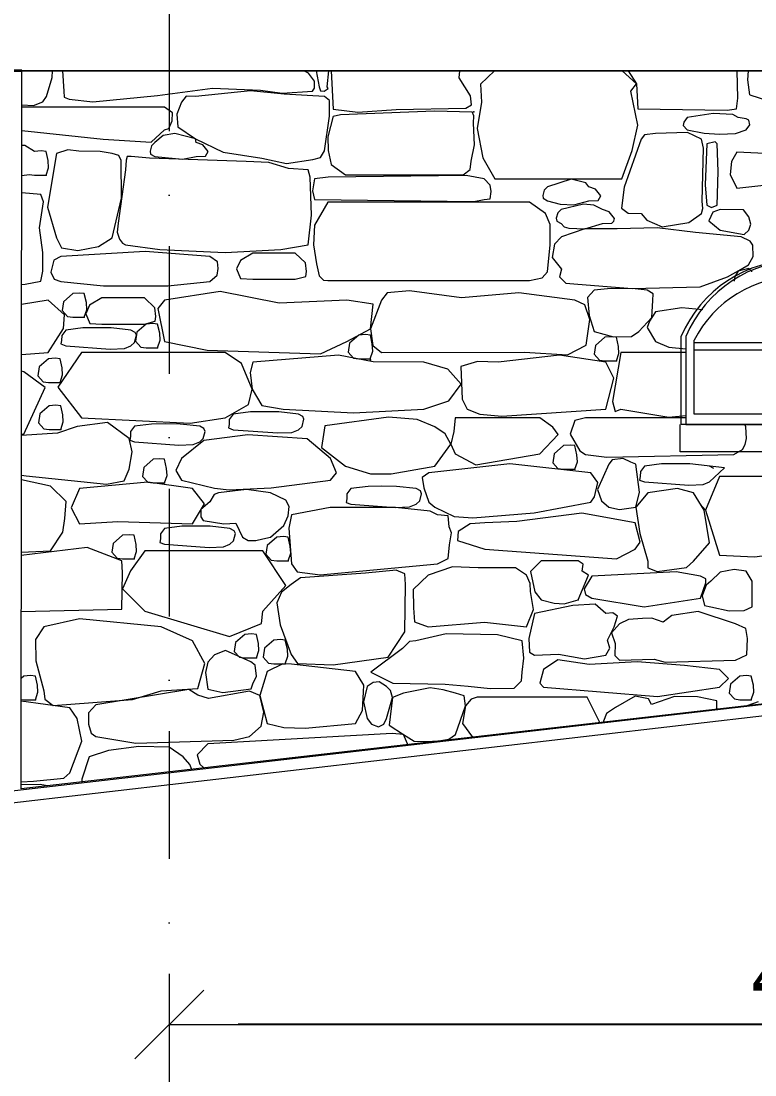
# Model space of a CAD drawing. Header units: millimetres. Extents: x 2399 to 111977, y 1313 to 59551.
# Drawn here: x 89030 to 91059, y 28373 to 31285 of the extents above; entities that cross this region are included whole.
import ezdxf

# ---------------------------------------------------------------- set-up
doc = ezdxf.new("R2010")
doc.units = ezdxf.units.MM
doc.linetypes.add('Штрихпунктирная', pattern=[670.277762, 352.777767, -176.388884, 0, -141.111112])
for name, color, linetype, lineweight in [('base', 255, 'Continuous', 0), ('detail1', 7, 'Continuous', 35), ('main line', 7, 'Continuous', 13)]:
    doc.layers.add(name, color=color, linetype=linetype, lineweight=lineweight)
doc.layers.add('dim', color=7, linetype='Continuous')
doc.layers.add('hatch1', color=7, linetype='Continuous', lineweight=20, true_color=0x6a6a6a)
doc.styles.add('СГЕНЕРИР_СТИЛЬ_1', font='georgia.ttf')
doc.dimstyles.new('СГЕНЕРИР_СТИЛЬ__1', dxfattribs={"dimtxt": 200, "dimasz": 190, "dimexe": 0.18, "dimexo": 0.0625, "dimgap": 0.09, "dimtad": 1, "dimtih": 1, "dimtoh": 1, "dimdec": 3, "dimlfac": 0.001, "dimzin": 0, "dimdsep": 46, "dimtxsty": 'СГЕНЕРИР_СТИЛЬ_1', "dimblk": 'ARROWHEAD_6', "dimblk1": 'ARROWHEAD_6', "dimblk2": 'ARROWHEAD_6', "dimcen": 0.09, "dimse1": 1, "dimse2": 1, "dimclrd": 7, "dimclre": 7, "dimclrt": 7, "dimadec": 0, "dimazin": 0, "dimtfac": 1, "dimtdec": 4, "dimtmove": 0, "dimatfit": 3, "dimfxl": 1, "dimtolj": 1, "dimtzin": 0, "dimarcsym": 0})

# ---------------------------------------------------------------- blocks, each defined once
blk = doc.blocks.new('*X17')
at = {"layer": 'hatch1', "color": 251, "linetype": 'Continuous', "lineweight": 20, "true_color": 0x6a6a6a}
for p, q in [((89174, 7766.6), (89175.2, 7785.2)), ((89202.8, 7785.2), (89206, 7729.5)), ((89882.7, 7779.4), (89869.8, 7785.2)), ((89899.2, 7756.7), (89882.7, 7779.4)), ((89903.6, 7785.2), (89911.5, 7741.1)), ((89933.9, 7741.1), (89939, 7785.2)), ((89944.6, 7785.2), (89950.8, 7679.6)), ((90298.5, 7766.2), (90300.7, 7785.2)), ((90396.3, 7785.2), (90357.8, 7748.6)), ((90789, 7749.2), (90749.7, 7785.2)), ((90766.3, 7785.2), (90789, 7749.2)), ((91068.8, 7709.7), (91066.9, 7785.2)), ((91096.8, 7760.3), (91098.5, 7785.2)), ((89158.4, 7714.3), (89174, 7766.6)), ((89898.9, 7737.3), (89899.2, 7756.7)), ((90329.8, 7716.2), (90298.5, 7766.2)), ((90357.8, 7748.6), (90361, 7698.4)), ((90773.1, 7729.6), (90789, 7749.2)), ((90789, 7749.2), (90792.8, 7680)), ((91101.9, 7718.7), (91096.8, 7760.3)), ((89206, 7729.5), (89207.4, 7713.1)), ((89464.7, 7717.1), (89617.1, 7737.6)), ((89722, 7730), (89570.3, 7714.9)), ((89617.1, 7737.6), (89750, 7732.3)), ((89814.8, 7721), (89722, 7730)), ((89750, 7732.3), (89810, 7723.8)), ((89810, 7723.8), (89893.8, 7729.5)), ((89926.8, 7714.9), (89814.8, 7721)), ((89893.8, 7729.5), (89898.9, 7737.3)), ((89911.5, 7741.1), (89916, 7730.2)), ((89916, 7730.2), (89925.3, 7728.9)), ((89925.3, 7728.9), (89936.5, 7736.4)), ((89936.5, 7736.4), (89933.9, 7741.1)), ((90792.6, 7635.2), (90773.1, 7729.6)), ((89089.9, 7691.1), (89122.7, 7690.1)), ((89122.7, 7690.1), (89148.1, 7699.7)), ((89148.1, 7699.7), (89158.4, 7714.3)), ((89207.4, 7713.1), (89220.8, 7706.7)), ((89220.8, 7706.7), (89285.9, 7700.2)), ((89285.9, 7700.2), (89464.7, 7717.1)), ((89531.2, 7699), (89518.9, 7665.3)), ((89544.7, 7715.9), (89531.2, 7699)), ((89570.3, 7714.9), (89544.7, 7715.9)), ((89940.4, 7703.7), (89926.8, 7714.9)), ((89940.4, 7690.2), (89940.4, 7703.7)), ((89940.6, 7660.2), (89940.4, 7690.2)), ((90317.5, 7682.4), (90332.6, 7691.8)), ((90332.6, 7691.8), (90329.8, 7716.2)), ((90361, 7698.4), (90348.8, 7626.1)), ((91065.6, 7680), (91068.8, 7709.7)), ((91101.9, 7718.7), (91154.1, 7702.1)), ((89483.9, 7685.2), (89089.9, 7685.2)), ((89506.1, 7669.3), (89483.9, 7685.2)), ((89505.4, 7646.9), (89506.1, 7669.3)), ((89518.9, 7665.3), (89520.8, 7630.6)), ((89950.8, 7679.6), (90018.6, 7671.6)), ((89950.8, 7660.1), (89970.4, 7665.1)), ((89970.4, 7665.1), (90230.7, 7675.2)), ((90018.6, 7671.6), (90125.1, 7678.8)), ((90125.1, 7678.8), (90317.5, 7682.4)), ((90230.7, 7675.2), (90334.9, 7672.4)), ((90339.1, 7660.9), (90334.9, 7672.4)), ((90338.5, 7641), (90339.1, 7660.9)), ((90792.8, 7680), (91039.4, 7676.8)), ((91001.3, 7667.4), (90928.8, 7656.2)), ((91054.8, 7664.4), (91001.3, 7667.4)), ((91039.4, 7676.8), (91065.6, 7680)), ((91069.9, 7656.2), (91054.8, 7664.4)), ((89496.2, 7626.3), (89505.4, 7646.9)), ((89926.8, 7564.4), (89940.6, 7660.2)), ((89950.8, 7660.1), (89936.2, 7602.8)), ((90340.9, 7581.3), (90338.5, 7641)), ((90777.1, 7565.5), (90792.6, 7635.2)), ((90919.4, 7644), (90918.2, 7634.3)), ((90918.2, 7634.3), (90928.8, 7622.5)), ((90928.8, 7656.2), (90919.4, 7644)), ((91092.2, 7652.6), (91069.9, 7656.2)), ((91099.9, 7649.3), (91092.2, 7652.6)), ((91092.5, 7622.5), (91102.5, 7636.6)), ((91102.5, 7636.6), (91099.9, 7649.3)), ((89089.9, 7620.2), (89314.4, 7596.6)), ((89447.5, 7588.6), (89483.9, 7622.5)), ((89480.8, 7606.6), (89457.9, 7587.5)), ((89512.8, 7612), (89480.8, 7606.6)), ((89483.9, 7622.5), (89496.2, 7626.3)), ((89570.3, 7597.2), (89512.8, 7612)), ((89520.8, 7630.6), (89570.3, 7597.2)), ((89936.2, 7602.8), (89936.5, 7565.3)), ((90348.8, 7626.1), (90364.5, 7544.8)), ((90810.9, 7608.6), (90802, 7596.8)), ((90841.5, 7612.2), (90810.9, 7608.6)), ((90930.1, 7614.8), (90841.5, 7612.2)), ((90928.8, 7622.5), (90975.8, 7613.2)), ((90968.4, 7596.8), (90930.1, 7614.8)), ((90975.8, 7613.2), (91018.8, 7610.1)), ((91018.8, 7610.1), (91062.2, 7611.9)), ((91062.2, 7611.9), (91092.5, 7622.5)), ((89098, 7579.3), (89089.8, 7579.2)), ((89125.4, 7562.5), (89098, 7579.3)), ((89314.4, 7596.6), (89447.5, 7588.6)), ((89448.4, 7578.3), (89444.3, 7563)), ((89457.9, 7587.5), (89448.4, 7578.3)), ((89570.3, 7597.2), (89646.2, 7560.7)), ((89572.1, 7587.5), (89570.3, 7597.2)), ((89590.5, 7580.5), (89572.1, 7587.5)), ((89605.2, 7562.4), (89590.5, 7580.5)), ((90332.2, 7535.7), (90340.9, 7581.3)), ((90802, 7596.8), (90754.5, 7464)), ((90974.4, 7572), (90968.4, 7596.8)), ((90983.1, 7583.9), (90978.4, 7470.8)), ((91006.7, 7589.2), (90983.1, 7583.9)), ((91012.3, 7583.9), (91006.7, 7589.2)), ((91015.1, 7507.5), (91012.3, 7583.9)), ((89143.9, 7564.1), (89125.4, 7562.5)), ((89157.1, 7562.5), (89143.9, 7564.1)), ((89162.9, 7537.4), (89157.1, 7562.5)), ((89186.2, 7557.2), (89160.5, 7408.3)), ((89217.4, 7567.2), (89186.2, 7557.2)), ((89247.8, 7563.5), (89217.4, 7567.2)), ((89306.4, 7562.7), (89247.8, 7563.5)), ((89340, 7557.2), (89306.4, 7562.7)), ((89357.9, 7551.8), (89340, 7557.2)), ((89364.7, 7538), (89357.9, 7551.8)), ((89381.5, 7548.4), (89378.4, 7538.7)), ((89392.2, 7548.7), (89381.5, 7548.4)), ((89442.6, 7544.2), (89392.2, 7548.7)), ((89710.2, 7534.5), (89442.6, 7544.2)), ((89444.3, 7563), (89445.3, 7555.5)), ((89445.3, 7555.5), (89457.9, 7548.6)), ((89457.9, 7548.6), (89533.9, 7541)), ((89533.9, 7541), (89572.1, 7548.6)), ((89572.1, 7548.6), (89597.8, 7549.5)), ((89597.8, 7549.5), (89605.2, 7562.4)), ((89646.2, 7560.7), (89753.2, 7544.4)), ((89753.2, 7544.4), (89821.9, 7529.4)), ((89894.3, 7540.1), (89915.2, 7546)), ((89915.2, 7546), (89926.8, 7564.4)), ((89936.5, 7565.3), (89944.6, 7527)), ((90364.5, 7544.8), (90397.4, 7486.5)), ((90748.6, 7486.5), (90777.1, 7565.5)), ((90970.6, 7424.9), (90974.4, 7572)), ((91066, 7560.8), (91051.3, 7535.2)), ((91242.5, 7552.1), (91066, 7560.8)), ((89157.1, 7497.1), (89164.1, 7517.8)), ((89164.1, 7517.8), (89162.9, 7537.4)), ((89365.5, 7433.5), (89364.7, 7538)), ((89378.4, 7538.7), (89376.9, 7511.6)), ((89772.5, 7532.1), (89710.2, 7534.5)), ((89827, 7515.8), (89772.5, 7532.1)), ((89821.9, 7529.4), (89894.3, 7540.1)), ((89881.2, 7511.6), (89827, 7515.8)), ((89944.6, 7527), (89984.2, 7497.8)), ((90328.8, 7512.5), (90332.2, 7535.7)), ((91051.3, 7535.2), (91048, 7499.2)), ((89089.7, 7496.3), (89110.4, 7499.1)), ((89110.4, 7499.1), (89125.4, 7497.1)), ((89125.4, 7497.1), (89157.1, 7497.1)), ((89376.9, 7511.6), (89356.6, 7364.4)), ((89887.4, 7491.6), (89881.2, 7511.6)), ((89890.6, 7386.5), (89887.4, 7491.6)), ((89899.1, 7486.5), (89893.4, 7453.5)), ((89936.7, 7491.6), (89899.1, 7486.5)), ((90318.6, 7496), (89936.7, 7491.6)), ((89984.2, 7497.8), (90309.6, 7497.8)), ((90309.6, 7497.8), (90328.8, 7512.5)), ((90367.7, 7486.5), (90318.6, 7496)), ((90384.2, 7469.5), (90367.7, 7486.5)), ((90397.4, 7486.5), (90748.6, 7486.5)), ((90608.8, 7486.4), (90543.3, 7465.1)), ((90648.5, 7476), (90608.8, 7486.4)), ((91012.3, 7414.1), (91015.1, 7507.5)), ((91048, 7499.2), (91066, 7461.4)), ((90387.4, 7452.1), (90384.2, 7469.5)), ((90543.3, 7465.1), (90533.8, 7455.8)), ((90657.5, 7465.1), (90648.5, 7476)), ((90675.9, 7458.1), (90657.5, 7465.1)), ((90690.6, 7439.9), (90675.9, 7458.1)), ((90754.5, 7464), (90747.9, 7405.6)), ((90978.4, 7470.8), (90983.1, 7414.1)), ((91066, 7461.4), (91149.1, 7470.7)), ((89142.2, 7443.7), (89089.7, 7448.7)), ((89149.8, 7423.1), (89142.2, 7443.7)), ((89340, 7323.5), (89365.5, 7433.5)), ((89893.4, 7453.5), (89899.1, 7429.6)), ((89899.1, 7429.6), (90339, 7424.3)), ((90339, 7424.3), (90367.7, 7429.6)), ((90367.7, 7429.6), (90384.2, 7431.8)), ((90384.2, 7431.8), (90387.4, 7452.1)), ((90533.8, 7455.8), (90529.7, 7440.5)), ((90529.7, 7440.5), (90530.7, 7433.1)), ((90530.7, 7433.1), (90543.3, 7426.1)), ((90683.2, 7427), (90690.6, 7439.9)), ((89139.2, 7351.6), (89149.8, 7423.1)), ((89160.5, 7408.3), (89186.2, 7323.5)), ((89936, 7422.5), (89898.9, 7358.9)), ((90493.1, 7422.5), (89936, 7422.5)), ((90537.2, 7391.1), (90493.1, 7422.5)), ((90543.3, 7426.1), (90578.1, 7416.7)), ((90580.9, 7402.3), (90571.4, 7393.1)), ((90578.1, 7416.7), (90616.1, 7415.2)), ((90642.2, 7417.2), (90580.9, 7402.3)), ((90616.1, 7415.2), (90657.5, 7426.1)), ((90671.4, 7414), (90642.2, 7417.2)), ((90657.5, 7426.1), (90683.2, 7427)), ((90695.1, 7402.3), (90671.4, 7414)), ((90713.6, 7395.3), (90695.1, 7402.3)), ((90747.9, 7405.6), (90766.4, 7392.1)), ((90968.4, 7390.8), (90972.6, 7405.2)), ((90972.6, 7405.2), (90970.6, 7424.9)), ((90983.1, 7414.1), (90996.4, 7408)), ((90996.4, 7408), (91012.3, 7414.1)), ((91020.5, 7402.3), (91000, 7395.2)), ((91084.4, 7401.3), (91020.5, 7402.3)), ((91099.7, 7382.3), (91084.4, 7401.3)), ((89881.2, 7305), (89890.6, 7386.5)), ((90550.3, 7360.7), (90537.2, 7391.1)), ((90571.4, 7393.1), (90567.4, 7377.8)), ((90567.4, 7377.8), (90568.4, 7370.4)), ((90568.4, 7370.4), (90580.9, 7363.4)), ((90728.3, 7377.2), (90713.6, 7395.3)), ((90720.8, 7364.3), (90726, 7369.5)), ((90726, 7369.5), (90728.3, 7377.2)), ((90766.4, 7392.1), (90802, 7390.8)), ((90802, 7390.8), (90817.3, 7373.1)), ((90817.3, 7373.1), (90860.3, 7354.4)), ((90933.6, 7366.6), (90968.4, 7390.8)), ((91000, 7395.2), (90989.1, 7370.7)), ((90989.1, 7370.7), (91020.5, 7345.3)), ((91105.2, 7362.1), (91099.7, 7382.3)), ((89147.9, 7283.5), (89139.2, 7351.6)), ((89356.6, 7364.4), (89353.1, 7339.2)), ((89898.9, 7358.9), (89895.9, 7304.1)), ((90550.5, 7304.9), (90550.3, 7360.7)), ((90580.9, 7363.4), (90589.1, 7354.6)), ((90646.2, 7348.4), (90581.6, 7326.8)), ((90589.1, 7354.6), (90602.2, 7350.6)), ((90602.2, 7350.6), (90646.2, 7348.4)), ((90646.2, 7348.4), (90695.1, 7363.4)), ((90736, 7348.6), (90646.2, 7348.4)), ((90695.1, 7363.4), (90720.8, 7364.3)), ((90845.8, 7351.8), (90736, 7348.6)), ((90952.5, 7338.7), (90845.8, 7351.8)), ((90860.3, 7354.4), (90933.6, 7366.6)), ((91020.5, 7345.3), (91086.7, 7332.8)), ((91086.7, 7332.8), (91099.7, 7345.3)), ((91099.7, 7345.3), (91105.2, 7362.1)), ((89186.2, 7323.5), (89200, 7296)), ((89301.7, 7299.9), (89340, 7323.5)), ((89353.1, 7339.2), (89359.6, 7320.2)), ((89359.6, 7320.2), (89368.6, 7309.2)), ((90581.6, 7326.8), (90562, 7306.5)), ((91078.6, 7326.8), (90952.5, 7338.7)), ((91103.1, 7314.8), (91078.6, 7326.8)), ((91110.2, 7303.5), (91103.1, 7314.8)), ((89148.4, 7231.8), (89147.9, 7283.5)), ((89431.2, 7285.7), (89198, 7272)), ((89200, 7296), (89245.1, 7288.6)), ((89245.1, 7288.6), (89301.7, 7299.9)), ((89368.6, 7309.2), (89376.9, 7305)), ((89376.9, 7305), (89471.7, 7291.8)), ((89609.9, 7272), (89431.2, 7285.7)), ((89471.7, 7291.8), (89651.6, 7283.2)), ((89651.6, 7283.2), (89806.3, 7292)), ((89728.1, 7281.9), (89694, 7261.6)), ((89845.6, 7281.9), (89728.1, 7281.9)), ((89806.3, 7292), (89881.2, 7305)), ((89874.3, 7254.8), (89845.6, 7281.9)), ((89895.9, 7304.1), (89904.3, 7252.2)), ((90543.1, 7229.6), (90550.5, 7304.9)), ((90562, 7306.5), (90555.8, 7269.7)), ((91111.6, 7272.7), (91110.2, 7303.5)), ((89178.9, 7261.9), (89170.3, 7229.3)), ((89198, 7272), (89178.9, 7261.9)), ((89631.3, 7257.7), (89609.9, 7272)), ((89632.3, 7238.8), (89631.3, 7257.7)), ((89694, 7261.6), (89683.5, 7238.3)), ((89877.1, 7230.8), (89874.3, 7254.8)), ((90555.8, 7269.7), (90581.6, 7237.7)), ((91098.9, 7249.5), (91111.6, 7272.7)), ((89142.2, 7203.7), (89148.4, 7231.8)), ((89170.3, 7229.3), (89179.1, 7209.2)), ((89630.3, 7220.9), (89632.3, 7238.8)), ((89683.5, 7238.3), (89694.5, 7211.6)), ((89874.9, 7217.3), (89877.1, 7230.8)), ((89904.3, 7252.2), (89912, 7219.2)), ((90528.6, 7213.7), (90543.1, 7229.6)), ((90581.6, 7237.7), (90576.5, 7216.5)), ((91040.5, 7216.5), (91078.6, 7237.7)), ((91070.3, 7231.8), (91060.7, 7216.9)), ((91099.2, 7239.1), (91070.3, 7231.8)), ((91078.6, 7237.7), (91098.9, 7249.5)), ((91107.4, 7231.8), (91099.2, 7239.1)), ((91108, 7230.2), (91107.4, 7231.8)), ((89089.4, 7195.2), (89099.1, 7195.6)), ((89099.1, 7195.6), (89142.2, 7203.7)), ((89179.1, 7209.2), (89198, 7203.4)), ((89198, 7203.4), (89316, 7191)), ((89493.5, 7191.3), (89609.9, 7203.4)), ((89609.9, 7203.4), (89630.3, 7220.9)), ((89694.5, 7211.6), (89728.1, 7209.3)), ((89728.1, 7209.3), (89845.6, 7209.3)), ((89845.6, 7209.3), (89874.9, 7217.3)), ((89912, 7219.2), (89923.8, 7206.5)), ((89923.8, 7206.5), (89936, 7206)), ((89936, 7206), (90493.1, 7206)), ((90493.1, 7206), (90528.6, 7213.7)), ((90576.5, 7216.5), (90594, 7198.8)), ((90594, 7198.8), (90626.9, 7196)), ((90626.9, 7196), (90776.7, 7184.3)), ((90965.4, 7188.9), (91040.5, 7216.5)), ((91060.7, 7216.9), (91058.7, 7204.5)), ((89230.9, 7169.7), (89204.9, 7147.1)), ((89249.3, 7171.4), (89230.9, 7169.7)), ((89262.6, 7169.7), (89249.3, 7171.4)), ((89268.3, 7144.7), (89262.6, 7169.7)), ((89316, 7191), (89493.5, 7191.3)), ((89638.6, 7175.2), (89483.9, 7151.4)), ((89801.7, 7143.5), (89638.6, 7175.2)), ((90099.9, 7171.5), (90084.5, 7151.4)), ((90161.1, 7177.3), (90099.9, 7171.5)), ((90305.5, 7157.8), (90161.1, 7177.3)), ((90464.1, 7171.9), (90305.5, 7157.8)), ((90618.7, 7151.4), (90464.1, 7171.9)), ((90672.1, 7178.8), (90653.2, 7159.4)), ((90718.2, 7183.7), (90672.1, 7178.8)), ((90785.2, 7182.6), (90718.2, 7183.7)), ((90776.7, 7184.3), (90965.4, 7188.9)), ((90818.8, 7178.8), (90785.2, 7182.6)), ((90835.1, 7169), (90818.8, 7178.8)), ((90834, 7150.5), (90835.1, 7169)), ((89162.9, 7151.4), (89089.3, 7139.7)), ((89208.4, 7111.2), (89162.9, 7151.4)), ((89204.9, 7147.1), (89201.2, 7122.6)), ((89277.3, 7137.5), (89266.7, 7114.2)), ((89269.6, 7125), (89268.3, 7144.7)), ((89311.3, 7157.8), (89277.3, 7137.5)), ((89428.8, 7157.8), (89311.3, 7157.8)), ((89457.5, 7130.6), (89428.8, 7157.8)), ((89483.9, 7151.4), (89465.7, 7129)), ((89988.2, 7151.4), (89801.7, 7143.5)), ((90061.1, 7140.9), (89988.2, 7151.4)), ((90084.5, 7151.4), (90053.7, 7072.6)), ((90053.7, 7072.6), (90061.1, 7140.9)), ((90646.4, 7139.1), (90618.7, 7151.4)), ((90659.8, 7098.5), (90646.4, 7139.1)), ((90653.2, 7159.4), (90658.2, 7109.2)), ((90831.2, 7103.4), (90834, 7150.5)), ((89201.2, 7122.6), (89215.9, 7106.3)), ((89205.5, 7073.2), (89208.4, 7111.2)), ((89262.6, 7104.4), (89269.6, 7125)), ((89266.7, 7114.2), (89277.8, 7087.5)), ((89460.4, 7106.7), (89457.5, 7130.6)), ((89465.7, 7129), (89483.9, 7037.2)), ((90658.2, 7109.2), (90672.1, 7064.6)), ((90841.5, 7119.1), (90825.3, 7093.6)), ((90914, 7130.3), (90841.5, 7119.1)), ((90972.3, 7124.9), (90914, 7130.3)), ((89215.9, 7106.3), (89230.9, 7104.4)), ((89230.9, 7104.4), (89262.6, 7104.4)), ((89277.8, 7087.5), (89311.3, 7085.2)), ((89311.3, 7085.2), (89428.8, 7085.2)), ((89433.8, 7085.4), (89407.7, 7062.8)), ((89428.8, 7085.2), (89458.1, 7093.2)), ((89452.2, 7087), (89433.8, 7085.4)), ((89465.4, 7085.4), (89452.2, 7087)), ((89458.1, 7093.2), (89460.4, 7106.7)), ((89471.2, 7060.3), (89465.4, 7085.4)), ((90649.9, 7027.1), (90659.8, 7098.5)), ((90795.6, 7064.6), (90831.2, 7103.4)), ((90825.3, 7093.6), (90818.8, 7075.6)), ((89162.9, 7006.9), (89205.5, 7073.2)), ((89200.2, 7054.3), (89199.8, 7040.4)), ((89211.3, 7068.8), (89200.2, 7054.3)), ((89258.6, 7075), (89211.3, 7068.8)), ((89296.1, 7075.2), (89258.6, 7075)), ((89337, 7074.9), (89296.1, 7075.2)), ((89391.6, 7068.8), (89337, 7074.9)), ((89403.3, 7062.4), (89391.6, 7068.8)), ((89401.4, 7034.8), (89406.7, 7054.7)), ((89406.7, 7054.7), (89403.3, 7062.4)), ((89407.7, 7062.8), (89404, 7038.2)), ((89472.4, 7040.7), (89471.2, 7060.3)), ((89988.2, 7037.2), (90053.7, 7072.6)), ((90021.4, 7055), (89995.4, 7032.4)), ((90039.9, 7056.6), (90021.4, 7055)), ((90053.3, 7055), (90039.9, 7056.6)), ((90058.8, 7030.8), (90053.3, 7055)), ((90053.7, 7072.6), (90059.8, 7026.7)), ((90672.1, 7064.6), (90725.6, 7050.3)), ((90701.9, 7049.1), (90675.8, 7026.5)), ((90720.3, 7050.7), (90701.9, 7049.1)), ((90733.5, 7049.1), (90720.3, 7050.7)), ((90725.6, 7050.3), (90775.5, 7050.9)), ((90739.3, 7024), (90733.5, 7049.1)), ((90775.5, 7050.9), (90795.6, 7064.6)), ((90818.8, 7075.6), (90841.5, 7037.2)), ((89199.8, 7040.4), (89198, 7030.5)), ((89198, 7030.5), (89211.3, 7025.6)), ((89211.3, 7025.6), (89334.2, 7016.6)), ((89373.6, 7018.1), (89391.6, 7025.6)), ((89391.6, 7025.6), (89401.4, 7034.8)), ((89404, 7038.2), (89418.8, 7022)), ((89418.8, 7022), (89433.8, 7020.1)), ((89433.8, 7020.1), (89465.4, 7020.1)), ((89465.4, 7020.1), (89472.4, 7040.7)), ((89483.9, 7037.2), (89602.3, 7013.5)), ((89915.9, 7003.6), (89988.2, 7037.2)), ((89995.4, 7032.4), (89991.7, 7007.8)), ((90060.1, 7010.3), (90058.8, 7030.8)), ((90059.8, 7026.7), (90084.5, 7006.9)), ((90598.3, 7000.3), (90649.9, 7027.1)), ((90675.8, 7026.5), (90672.1, 7001.9)), ((90740.5, 7004.4), (90739.3, 7024)), ((90841.5, 7037.2), (90878.8, 7021.7)), ((90878.8, 7021.7), (90925.1, 7017)), ((89089.2, 7001.5), (89162.9, 7006.9)), ((89182.3, 6991.1), (89163.9, 6989.5)), ((89195.6, 6989.5), (89182.3, 6991.1)), ((89254.9, 7006.9), (89189.5, 6910.9)), ((89651.6, 7006.9), (89254.9, 7006.9)), ((89334.2, 7016.6), (89373.6, 7018.1)), ((89602.3, 7013.5), (89915.9, 7003.6)), ((89697.5, 6977), (89651.6, 7006.9)), ((89965.4, 6999.2), (89728.1, 6979.8)), ((90060.9, 6980.8), (89965.4, 6999.2)), ((89991.7, 7007.8), (90006.4, 6991.6)), ((90006.4, 6991.6), (90021.4, 6989.6)), ((90053.1, 6989.6), (90060.1, 7010.3)), ((90084.5, 7006.9), (90479.4, 7007.5)), ((90576.1, 6999.2), (90406.7, 6979.8)), ((90479.4, 7007.5), (90598.3, 7000.3)), ((90704.3, 6979.8), (90576.1, 6999.2)), ((90672.1, 7001.9), (90686.9, 6985.7)), ((90745.9, 7006.9), (90722.9, 6871.5)), ((90733.5, 6983.7), (90740.5, 7004.4)), ((90925.1, 7006.9), (90745.9, 7006.9)), ((89137.8, 6966.9), (89134.2, 6942.3)), ((89163.9, 6989.5), (89137.8, 6966.9)), ((89201.3, 6964.4), (89195.6, 6989.5)), ((89202.6, 6944.8), (89201.3, 6964.4)), ((89726.9, 6905.2), (89697.5, 6977)), ((89728.1, 6979.8), (89721.2, 6951.4)), ((90021.4, 6989.6), (90053.1, 6989.6)), ((90201.1, 6979.8), (90060.9, 6980.8)), ((90267.3, 6960.6), (90201.1, 6979.8)), ((90349.1, 6982.4), (90303.2, 6968.6)), ((90303.2, 6968.6), (90306.7, 6877.6)), ((90406.7, 6979.8), (90349.1, 6982.4)), ((90686.9, 6985.7), (90701.9, 6983.7)), ((90701.9, 6983.7), (90733.5, 6983.7)), ((90726.7, 6936.1), (90704.3, 6979.8)), ((89095.9, 6953.4), (89089.2, 6955.7)), ((89154.3, 6910.1), (89095.9, 6953.4)), ((89134.2, 6942.3), (89148.9, 6926.1)), ((89195.6, 6924.1), (89202.6, 6944.8)), ((89721.2, 6951.4), (89726.9, 6905.2)), ((90304.8, 6919.7), (90267.3, 6960.6)), ((90704.3, 6850.4), (90726.7, 6936.1)), ((89095.9, 6781.4), (89154.3, 6910.1)), ((89148.9, 6926.1), (89163.9, 6924.1)), ((89163.9, 6924.1), (89195.6, 6924.1)), ((89189.5, 6910.9), (89254.9, 6826)), ((89716.2, 6863.1), (89726.9, 6905.2)), ((89726.9, 6905.2), (89753.6, 6860.4)), ((90270.4, 6873.4), (90304.8, 6919.7)), ((90306.7, 6877.6), (90321.2, 6850.4)), ((89166, 6859.8), (89139.9, 6837.2)), ((89184.4, 6861.4), (89166, 6859.8)), ((89197.7, 6859.8), (89184.4, 6861.4)), ((89203.4, 6834.8), (89197.7, 6859.8)), ((89651.6, 6826), (89716.2, 6863.1)), ((89753.6, 6860.4), (89812.5, 6850.4)), ((89812.5, 6850.4), (90006.6, 6840.6)), ((90006.6, 6840.6), (90201.1, 6850.4)), ((90201.1, 6850.4), (90270.4, 6873.4)), ((90321.2, 6850.4), (90355.6, 6836.4)), ((90416.7, 6831), (90704.3, 6850.4)), ((90722.9, 6871.5), (90730.1, 6844)), ((90730.1, 6844), (90745.9, 6850.4)), ((90745.9, 6850.4), (90878.4, 6828)), ((89139.9, 6837.2), (89136.3, 6812.7)), ((89204.7, 6815.1), (89203.4, 6834.8)), ((89254.9, 6826), (89555.3, 6811.9)), ((89555.3, 6811.9), (89651.6, 6826)), ((89663.3, 6822.2), (89662.9, 6808.3)), ((89674.4, 6836.8), (89663.3, 6822.2)), ((89721.7, 6843), (89674.4, 6836.8)), ((89759.2, 6843.2), (89721.7, 6843)), ((89800, 6842.9), (89759.2, 6843.2)), ((89854.6, 6836.8), (89800, 6842.9)), ((89866.4, 6830.3), (89854.6, 6836.8)), ((89864.5, 6802.7), (89869.8, 6822.6)), ((89869.8, 6822.6), (89866.4, 6830.3)), ((90103.7, 6828.3), (89927.8, 6804)), ((90182.5, 6821.8), (90103.7, 6828.3)), ((90231.2, 6801.3), (90182.5, 6821.8)), ((90287.8, 6826), (90284.1, 6788.6)), ((90521.4, 6826), (90287.8, 6826)), ((90355.6, 6836.4), (90416.7, 6831)), ((90557.4, 6800.8), (90521.4, 6826)), ((90618.3, 6819.3), (90605.5, 6781.4)), ((90648.2, 6826), (90618.3, 6819.3)), ((90925.1, 6826), (90648.2, 6826)), ((90878.4, 6828), (90925.1, 6833)), ((89136.3, 6812.7), (89151, 6796.4)), ((89151, 6796.4), (89166, 6794.5)), ((89166, 6794.5), (89197.7, 6794.5)), ((89243, 6802.8), (89188.9, 6783.9)), ((89197.7, 6794.5), (89204.7, 6815.1)), ((89327, 6813.3), (89243, 6802.8)), ((89387, 6769.5), (89327, 6813.3)), ((89390.4, 6788.6), (89390, 6774.7)), ((89401.5, 6803.1), (89390.4, 6788.6)), ((89448.8, 6809.3), (89401.5, 6803.1)), ((89486.3, 6809.6), (89448.8, 6809.3)), ((89527.2, 6809.2), (89486.3, 6809.6)), ((89581.8, 6803.1), (89527.2, 6809.2)), ((89593.5, 6796.7), (89581.8, 6803.1)), ((89591.6, 6769.1), (89596.9, 6789)), ((89596.9, 6789), (89593.5, 6796.7)), ((89662.9, 6808.3), (89661.1, 6798.4)), ((89661.1, 6798.4), (89674.4, 6793.5)), ((89674.4, 6793.5), (89797.3, 6784.5)), ((89836.7, 6786.1), (89854.6, 6793.5)), ((89854.6, 6793.5), (89864.5, 6802.7)), ((89927.8, 6804), (89918, 6744.3)), ((90260, 6782.1), (90231.2, 6801.3)), ((90284.1, 6788.6), (90275.7, 6753.8)), ((90572.3, 6780.6), (90557.4, 6800.8)), ((91091.6, 6801.3), (91088.4, 6807.6)), ((91092.8, 6769.5), (91091.6, 6801.3)), ((89188.9, 6783.9), (89089, 6777.3)), ((89089, 6781.1), (89095.9, 6781.4)), ((89395.3, 6732.4), (89387, 6769.5)), ((89390, 6774.7), (89388.2, 6764.8)), ((89388.2, 6764.8), (89401.5, 6759.9)), ((89401.5, 6759.9), (89524.4, 6750.9)), ((89593.1, 6763.4), (89531.2, 6713.9)), ((89563.8, 6752.4), (89581.8, 6759.9)), ((89581.8, 6759.9), (89591.6, 6769.1)), ((89714.3, 6779.4), (89593.1, 6763.4)), ((89878.6, 6768), (89714.3, 6779.4)), ((89797.3, 6784.5), (89836.7, 6786.1)), ((89943.6, 6713.9), (89878.6, 6768)), ((90275.7, 6753.8), (90260, 6782.1)), ((90521.4, 6726.9), (90572.3, 6780.6)), ((90605.5, 6781.4), (90632, 6735.5)), ((91089.4, 6753), (91092.8, 6769.5)), ((89387, 6684.1), (89395.3, 6732.4)), ((89524.4, 6750.9), (89563.8, 6752.4)), ((89918, 6744.3), (89984.2, 6692.7)), ((90231.2, 6692.7), (90275.7, 6753.8)), ((90275.7, 6753.8), (90287.8, 6726.9)), ((90587, 6749.5), (90561, 6726.9)), ((90605.4, 6751.1), (90587, 6749.5)), ((90618.7, 6749.5), (90605.4, 6751.1)), ((90624.5, 6724.4), (90618.7, 6749.5)), ((90632, 6735.5), (90648.2, 6725)), ((91058.1, 6725), (91081.8, 6739.2)), ((91081.8, 6739.2), (91089.4, 6753)), ((89452.9, 6711.8), (89426.8, 6689.2)), ((89471.3, 6713.4), (89452.9, 6711.8)), ((89484.6, 6711.8), (89471.3, 6713.4)), ((89490.3, 6686.7), (89484.6, 6711.8)), ((89531.2, 6713.9), (89515.9, 6681.2)), ((89959.6, 6674.3), (89943.6, 6713.9)), ((90287.8, 6726.9), (90344.5, 6696.5)), ((90344.5, 6696.5), (90521.4, 6726.9)), ((90561, 6726.9), (90557.3, 6702.3)), ((90557.3, 6702.3), (90572, 6686.1)), ((90618.7, 6684.1), (90625.7, 6704.8)), ((90625.7, 6704.8), (90624.5, 6724.4)), ((90648.2, 6725), (90707.3, 6717.8)), ((90707.3, 6717.8), (91058.1, 6725)), ((90721.8, 6710.3), (90712.3, 6698.6)), ((90752, 6713.9), (90721.8, 6710.3)), ((90773.2, 6703.8), (90752, 6713.9)), ((90786.9, 6698.6), (90773.2, 6703.8)), ((89372.7, 6652.4), (89387, 6684.1)), ((89426.8, 6689.2), (89423.2, 6664.6)), ((89491.6, 6667.1), (89490.3, 6686.7)), ((89515.9, 6681.2), (89531.2, 6654)), ((89943.6, 6654), (89959.6, 6674.3)), ((89984.2, 6692.7), (90053.7, 6671.3)), ((90053.7, 6671.3), (90111, 6672)), ((90111, 6672), (90231.2, 6692.7)), ((90214.6, 6674.8), (90197, 6661.2)), ((90438.9, 6699.2), (90214.6, 6674.8)), ((90662.8, 6674.8), (90438.9, 6699.2)), ((90572, 6686.1), (90587, 6684.1)), ((90587, 6684.1), (90618.7, 6684.1)), ((90682.1, 6648), (90662.8, 6674.8)), ((90712.3, 6698.6), (90680.8, 6628)), ((90797.1, 6620.7), (90786.9, 6698.6)), ((90799.8, 6678.2), (90799.4, 6664.3)), ((90810.9, 6692.7), (90799.8, 6678.2)), ((90858.2, 6699), (90810.9, 6692.7)), ((90895.7, 6699.2), (90858.2, 6699)), ((90936.6, 6698.9), (90895.7, 6699.2)), ((91032.4, 6688.1), (90936.6, 6698.9)), ((91002.9, 6686.3), (90991.2, 6692.7)), ((90991.2, 6649.5), (91032.4, 6688.1)), ((89169.7, 6637.9), (89088.8, 6655.3)), ((89088.9, 6667.7), (89102.1, 6666)), ((89102.1, 6666), (89324.1, 6643.5)), ((89437.9, 6648.4), (89249.7, 6630.7)), ((89324.1, 6643.5), (89372.7, 6652.4)), ((89423.2, 6664.6), (89437.9, 6648.4)), ((89437.9, 6648.4), (89452.9, 6646.4)), ((89561.6, 6630.7), (89437.9, 6648.4)), ((89452.9, 6646.4), (89484.6, 6646.4)), ((89484.6, 6646.4), (89491.6, 6667.1)), ((89531.2, 6654), (89622.2, 6631.9)), ((89779.2, 6632.7), (89943.6, 6654)), ((90197, 6661.2), (90201.1, 6633.2)), ((90672.8, 6608), (90682.1, 6648)), ((90799.4, 6664.3), (90797.6, 6654.4)), ((90797.6, 6654.4), (90810.9, 6649.5)), ((90810.9, 6649.5), (90933.8, 6640.5)), ((90933.8, 6640.5), (90973.3, 6642.1)), ((90973.3, 6642.1), (90991.2, 6649.5)), ((91018.5, 6664.3), (90979.4, 6571.3)), ((91150.3, 6664.3), (91018.5, 6664.3)), ((89212.2, 6595), (89169.7, 6637.9)), ((89249.7, 6630.7), (89226.1, 6577.8)), ((89595.1, 6589), (89561.6, 6630.7)), ((89621.7, 6614.5), (89609.9, 6594.5)), ((89633.7, 6618.8), (89621.7, 6614.5)), ((89622.2, 6631.9), (89663.4, 6627.5)), ((89711.2, 6628.1), (89633.7, 6618.8)), ((89663.4, 6627.5), (89779.2, 6632.7)), ((89776.9, 6618.8), (89711.2, 6628.1)), ((89819.5, 6599.2), (89776.9, 6618.8)), ((89988.6, 6616.2), (89988.2, 6602.2)), ((89999.7, 6630.7), (89988.6, 6616.2)), ((90047, 6636.9), (89999.7, 6630.7)), ((90084.5, 6637.1), (90047, 6636.9)), ((90125.3, 6636.8), (90084.5, 6637.1)), ((90179.9, 6630.7), (90125.3, 6636.8)), ((90191.7, 6624.2), (90179.9, 6630.7)), ((90189.8, 6596.7), (90195.1, 6616.6)), ((90195.1, 6616.6), (90191.7, 6624.2)), ((90201.1, 6633.2), (90214.6, 6593)), ((90680.8, 6628), (90692.5, 6597.4)), ((90786.9, 6579.1), (90797.1, 6620.7)), ((90820.5, 6619.4), (90786.9, 6579.1)), ((90902, 6631.3), (90820.5, 6619.4)), ((90946.6, 6619.4), (90902, 6631.3)), ((90975.9, 6571.2), (90946.6, 6619.4)), ((89208.6, 6548), (89212.2, 6595)), ((89561.6, 6533.8), (89595.1, 6589)), ((89609.9, 6594.5), (89584.5, 6573.2)), ((89828.8, 6580.9), (89819.5, 6599.2)), ((89988.2, 6602.2), (89986.4, 6592.4)), ((89986.4, 6592.4), (89999.7, 6587.5)), ((89999.7, 6587.5), (90122.6, 6578.4)), ((90162, 6580), (90179.9, 6587.5)), ((90179.9, 6587.5), (90189.8, 6596.7)), ((90214.6, 6593), (90231.2, 6579.2)), ((90505.9, 6563.9), (90662.8, 6593)), ((90662.8, 6593), (90672.8, 6608)), ((90692.5, 6597.4), (90712.3, 6579.1)), ((90964.6, 6587.6), (90979.4, 6571.3)), ((89226.1, 6577.8), (89249.7, 6533.8)), ((89584.5, 6573.2), (89584.4, 6552.5)), ((89814.2, 6528.9), (89825.8, 6555.8)), ((89825.8, 6555.8), (89828.8, 6580.9)), ((89835, 6558.7), (89828.1, 6521)), ((89942.3, 6578.7), (89835, 6558.7)), ((90122.6, 6578.4), (89942.3, 6578.7)), ((90122.6, 6578.4), (90162, 6580)), ((90218.5, 6568.6), (90122.6, 6578.4)), ((90239, 6558.7), (90218.5, 6568.6)), ((90231.2, 6579.2), (90284.7, 6553.8)), ((90268.3, 6555.1), (90239, 6558.7)), ((90271.2, 6525.5), (90268.3, 6555.1)), ((90284.7, 6553.8), (90336.4, 6549.6)), ((90336.4, 6549.6), (90505.9, 6563.9)), ((90637.7, 6562.6), (90457.8, 6539.5)), ((90784.9, 6536.2), (90637.7, 6562.6)), ((90712.3, 6579.1), (90741.6, 6572.7)), ((90741.6, 6572.7), (90786.9, 6579.1)), ((90786.9, 6579.1), (90798, 6506.6)), ((90991.2, 6481.2), (90975.9, 6571.2)), ((90979.4, 6571.3), (91018.5, 6447.1)), ((89203, 6510.2), (89208.6, 6548)), ((89249.7, 6533.8), (89355.5, 6539.5)), ((89355.5, 6539.5), (89561.6, 6533.8)), ((89532.1, 6526.7), (89484.8, 6520.5)), ((89569.6, 6526.9), (89532.1, 6526.7)), ((89610.5, 6526.6), (89569.6, 6526.9)), ((89584.4, 6552.5), (89591.6, 6542.6)), ((89591.6, 6542.6), (89647.9, 6533)), ((89665.1, 6520.5), (89610.5, 6526.6)), ((89647.9, 6533), (89681.1, 6535.1)), ((89681.1, 6535.1), (89699.6, 6496.6)), ((89776.9, 6496.6), (89814.2, 6528.9)), ((90277.2, 6508.3), (90271.2, 6525.5)), ((90329.3, 6533.8), (90296.1, 6512.5)), ((90369.7, 6536.2), (90329.3, 6533.8)), ((90457.8, 6539.5), (90369.7, 6536.2)), ((90799.4, 6482.9), (90784.9, 6536.2)), ((89169.7, 6459), (89203, 6510.2)), ((89368.6, 6501.8), (89342.5, 6479.2)), ((89387, 6503.4), (89368.6, 6501.8)), ((89400.2, 6501.8), (89387, 6503.4)), ((89406, 6476.7), (89400.2, 6501.8)), ((89473.7, 6505.9), (89473.3, 6492)), ((89484.8, 6520.5), (89473.7, 6505.9)), ((89676.8, 6514), (89665.1, 6520.5)), ((89674.9, 6486.4), (89680.3, 6506.3)), ((89680.3, 6506.3), (89676.8, 6514)), ((89699.6, 6496.6), (89716, 6486.9)), ((89756.2, 6491.6), (89776.9, 6496.6)), ((89794.5, 6496.6), (89768.5, 6473.9)), ((89812.9, 6498.2), (89794.5, 6496.6)), ((89826.2, 6496.6), (89812.9, 6498.2)), ((89831.9, 6471.5), (89826.2, 6496.6)), ((89828.1, 6521), (89835, 6422.7)), ((90272.4, 6475.7), (90277.2, 6508.3)), ((90296.1, 6512.5), (90294.1, 6487.2)), ((90798, 6506.6), (90820.5, 6430.6)), ((89270.8, 6468.3), (89088.6, 6445.7)), ((89366.4, 6431.3), (89270.8, 6468.3)), ((89342.5, 6479.2), (89338.8, 6454.7)), ((89407.2, 6457.1), (89406, 6476.7)), ((89473.3, 6492), (89471.5, 6482.2)), ((89471.5, 6482.2), (89484.8, 6477.2)), ((89484.8, 6477.2), (89607.8, 6468.2)), ((89607.8, 6468.2), (89647.2, 6469.8)), ((89647.2, 6469.8), (89665.1, 6477.2)), ((89665.1, 6477.2), (89674.9, 6486.4)), ((89716, 6486.9), (89736.9, 6486.9)), ((89736.9, 6486.9), (89756.2, 6491.6)), ((89768.5, 6473.9), (89764.8, 6449.4)), ((89833.2, 6451.9), (89831.9, 6471.5)), ((90268.1, 6437.2), (90272.4, 6475.7)), ((90294.1, 6487.2), (90369.7, 6463.6)), ((90784.9, 6463.6), (90799.4, 6482.9)), ((90946.6, 6430.6), (90991.2, 6481.2)), ((89088.6, 6454.7), (89169.7, 6459)), ((89338.8, 6454.7), (89353.6, 6438.4)), ((89353.6, 6438.4), (89368.6, 6436.5)), ((89429.7, 6459), (89390.6, 6403.8)), ((89400.2, 6436.5), (89407.2, 6457.1)), ((89756.5, 6459), (89429.7, 6459)), ((89820.1, 6362.6), (89756.5, 6459)), ((89764.8, 6449.4), (89779.5, 6433.1)), ((89826.2, 6431.2), (89833.2, 6451.9)), ((90239, 6422.7), (90268.1, 6437.2)), ((90369.7, 6463.6), (90733.8, 6436.5)), ((90733.8, 6436.5), (90784.9, 6463.6)), ((91018.5, 6447.1), (91114.8, 6442.4)), ((91114.8, 6442.4), (91150.3, 6447.1)), ((89368.7, 6399.1), (89366.4, 6431.3)), ((89368.6, 6436.5), (89400.2, 6436.5)), ((89779.5, 6433.1), (89794.5, 6431.2)), ((89794.5, 6431.2), (89826.2, 6431.2)), ((89835, 6422.7), (89851.2, 6400.6)), ((89915, 6392), (90239, 6422.7)), ((90280, 6414.6), (90213.2, 6391.7)), ((90351.4, 6411.5), (90280, 6414.6)), ((90454.2, 6411.5), (90351.4, 6411.5)), ((90485.2, 6391.7), (90454.2, 6411.5)), ((90525.5, 6431.3), (90496.2, 6401.3)), ((90627.8, 6431.3), (90525.5, 6431.3)), ((90641.7, 6421.6), (90627.8, 6431.3)), ((90638.5, 6402.4), (90641.7, 6421.6)), ((90820.5, 6430.6), (90819.9, 6411.8)), ((90819.9, 6411.8), (90846.3, 6401.6)), ((90846.3, 6401.6), (90926.8, 6412.7)), ((90926.8, 6412.7), (90946.6, 6430.6)), ((89366.4, 6297.3), (89368.7, 6399.1)), ((89390.6, 6403.8), (89368.7, 6354)), ((89860.3, 6384), (89834.4, 6365.9)), ((89851.2, 6400.6), (89915, 6392)), ((90040.2, 6397.5), (89860.3, 6384)), ((90124.3, 6405.8), (90040.2, 6397.5)), ((90148.9, 6394.9), (90124.3, 6405.8)), ((90150.5, 6365.9), (90148.9, 6394.9)), ((90213.2, 6391.7), (90171.5, 6351.5)), ((90494.7, 6368.2), (90485.2, 6391.7)), ((90496.2, 6401.3), (90508, 6345.8)), ((90627.8, 6323), (90656.6, 6391.8)), ((90656.6, 6391.8), (90638.5, 6402.4)), ((90665.4, 6388.4), (90644.2, 6353.8)), ((90898.4, 6401), (90665.4, 6388.4)), ((90965.7, 6388.4), (90898.4, 6401)), ((90980.3, 6381), (90965.7, 6388.4)), ((90980.3, 6370.1), (90980.3, 6381)), ((91020.1, 6399.8), (90994.1, 6375.2)), ((91058.7, 6407.1), (91020.1, 6399.8)), ((91091.9, 6402.7), (91058.7, 6407.1)), ((91109, 6375.2), (91091.9, 6402.7)), ((89368.7, 6354), (89429.7, 6292)), ((89756.5, 6292), (89820.1, 6362.6)), ((89834.4, 6365.9), (89807.7, 6344.3)), ((90148.7, 6234.7), (90150.5, 6365.9)), ((90171.5, 6351.5), (90172.5, 6300.8)), ((90496.2, 6346.6), (90494.7, 6368.2)), ((90644.2, 6353.8), (90647.7, 6338)), ((90965.7, 6327.6), (90980.3, 6370.1)), ((90982, 6363.6), (90970.9, 6334.3)), ((90994.1, 6375.2), (90982, 6363.6)), ((91109, 6303.9), (91109, 6375.2)), ((89807.7, 6344.3), (89795.2, 6315.3)), ((90504.3, 6297), (90496.2, 6346.6)), ((90508, 6345.8), (90525.5, 6323)), ((90525.5, 6323), (90561.2, 6314.3)), ((90589, 6312.5), (90627.8, 6323)), ((90647.7, 6338), (90665.4, 6327.6)), ((90665.4, 6327.6), (90809.8, 6303.8)), ((90809.8, 6303.8), (90965.7, 6327.6)), ((90970.9, 6334.3), (90977.3, 6307.5)), ((89088.5, 6290.9), (89366.4, 6297.3)), ((89429.7, 6292), (89664.4, 6222)), ((89752.8, 6258.3), (89756.5, 6292)), ((89795.2, 6315.3), (89804.1, 6253.8)), ((90172.5, 6300.8), (90175.7, 6262.5)), ((90485.2, 6248.4), (90504.3, 6297)), ((90613.1, 6307.5), (90507, 6285.4)), ((90561.2, 6314.3), (90589, 6312.5)), ((90674.4, 6311.1), (90613.1, 6307.5)), ((90704.3, 6285.4), (90674.4, 6311.1)), ((90977.3, 6307.5), (90994.1, 6303.9)), ((90994.1, 6303.9), (91045, 6293.1)), ((91045, 6293.1), (91087, 6294.2)), ((91087, 6294.2), (91109, 6303.9)), ((89249.2, 6270.7), (89151.2, 6248.4)), ((89475.3, 6248.4), (89249.2, 6270.7)), ((90175.7, 6262.5), (90213.2, 6248.4)), ((90507, 6285.4), (90491.1, 6216.9)), ((90723.8, 6287.4), (90704.3, 6285.4)), ((90736.1, 6278.5), (90723.8, 6287.4)), ((90727, 6248.7), (90736.1, 6278.5)), ((90766.5, 6269.2), (90742, 6257)), ((90805.8, 6272.2), (90766.5, 6269.2)), ((90831.4, 6273.1), (90805.8, 6272.2)), ((90862.7, 6261.9), (90831.4, 6273.1)), ((90886.7, 6279.9), (90862.7, 6261.9)), ((90959, 6291.4), (90886.7, 6279.9)), ((91062.8, 6257), (90959, 6291.4)), ((89151.2, 6248.4), (89128, 6213.7)), ((89561.6, 6210.1), (89475.3, 6248.4)), ((89664.4, 6222), (89752.8, 6258.3)), ((89804.1, 6253.8), (89834.4, 6171.9)), ((90102.9, 6165.1), (90148.7, 6234.7)), ((90213.2, 6248.4), (90368.8, 6261.7)), ((90368.8, 6261.7), (90485.2, 6248.4)), ((90708.9, 6212.1), (90727, 6248.7)), ((90742, 6257), (90719.5, 6232.4)), ((91090.8, 6244.4), (91062.8, 6257)), ((91096, 6216.4), (91090.8, 6244.4)), ((89128, 6213.7), (89128.8, 6154.8)), ((89596.2, 6147.3), (89561.6, 6210.1)), ((89680.5, 6205.3), (89676.8, 6180.8)), ((89706.5, 6227.9), (89680.5, 6205.3)), ((89725, 6229.5), (89706.5, 6227.9)), ((89738.2, 6227.9), (89725, 6229.5)), ((89744, 6202.8), (89738.2, 6227.9)), ((89786.4, 6212.1), (89760.4, 6189.4)), ((89804.8, 6213.7), (89786.4, 6212.1)), ((89818.1, 6212.1), (89804.8, 6213.7)), ((89823.9, 6187), (89818.1, 6212.1)), ((90161.9, 6208.3), (90141.8, 6188.6)), ((90179.1, 6210.2), (90161.9, 6208.3)), ((90262.9, 6229.5), (90179.1, 6210.2)), ((90404.9, 6227), (90262.9, 6229.5)), ((90472.7, 6210.2), (90404.9, 6227)), ((90477.3, 6162.3), (90472.7, 6210.2)), ((90491.1, 6216.9), (90492.8, 6178.9)), ((90715.1, 6190.1), (90708.9, 6212.1)), ((90719.5, 6232.4), (90730.1, 6202.3)), ((91093.7, 6171.7), (91096, 6216.4)), ((89652.7, 6183.2), (89622.1, 6171.3)), ((89723.4, 6152.1), (89652.7, 6183.2)), ((89676.8, 6180.8), (89691.5, 6164.5)), ((89738.2, 6162.6), (89745.2, 6183.2)), ((89745.2, 6183.2), (89744, 6202.8)), ((89760.4, 6189.4), (89756.7, 6164.9)), ((89825.1, 6167.4), (89823.9, 6187)), ((90141.8, 6188.6), (90054.8, 6123.7)), ((90492.8, 6178.9), (90507, 6170.5)), ((90704.3, 6170.5), (90715.1, 6190.1)), ((90730.1, 6202.3), (90728.7, 6169.7)), ((89128.8, 6154.8), (89151.2, 6072.2)), ((89576.3, 6078.1), (89596.2, 6147.3)), ((89604, 6151.5), (89597.7, 6122.1)), ((89622.1, 6171.3), (89604, 6151.5)), ((89691.5, 6164.5), (89706.5, 6162.6)), ((89706.5, 6162.6), (89738.2, 6162.6)), ((89735.2, 6142.6), (89723.4, 6152.1)), ((89756.7, 6164.9), (89771.4, 6148.7)), ((89811.3, 6146.2), (89768.4, 6125)), ((89771.4, 6148.7), (89786.4, 6146.7)), ((89786.4, 6146.7), (89818.1, 6146.7)), ((89835.1, 6145.6), (89811.3, 6146.2)), ((89818.1, 6146.7), (89825.1, 6167.4)), ((89834.4, 6171.9), (89851.7, 6147.3)), ((89851.7, 6147.3), (89950.5, 6143.4)), ((89950.5, 6143.4), (90102.9, 6165.1)), ((90472.7, 6123.7), (90477.3, 6162.3)), ((90507, 6170.5), (90573.5, 6172.9)), ((90571.1, 6157.6), (90532.1, 6130.9)), ((90658, 6144.5), (90571.1, 6157.6)), ((90573.5, 6172.9), (90645.6, 6160.2)), ((90645.6, 6160.2), (90704.3, 6170.5)), ((90790.4, 6151.8), (90658, 6144.5)), ((90728.7, 6169.7), (90742, 6156.7)), ((90742, 6156.7), (90838, 6159.7)), ((90921.6, 6141.9), (90790.4, 6151.8)), ((90838, 6159.7), (90867.9, 6151.5)), ((90867.9, 6151.5), (91062.8, 6156.7)), ((91062.8, 6156.7), (91093.7, 6171.7)), ((89597.7, 6122.1), (89604.4, 6076.9)), ((89739, 6112.5), (89735.2, 6142.6)), ((89768.4, 6125), (89748.2, 6059.3)), ((90012.6, 6125), (89835.1, 6145.6)), ((90035.2, 6087.2), (90012.6, 6125)), ((90054.8, 6123.7), (90115.8, 6092.7)), ((90470.8, 6099.3), (90472.7, 6123.7)), ((90532.1, 6130.9), (90521.4, 6093.3)), ((91018.5, 6130.9), (90921.6, 6141.9)), ((91043.3, 6105.6), (91018.5, 6130.9)), ((89095.9, 6112.4), (89088.3, 6105.7)), ((89114.4, 6114), (89095.9, 6112.4)), ((89127.6, 6112.4), (89114.4, 6114)), ((89133.4, 6087.3), (89127.6, 6112.4)), ((89723.8, 6077.5), (89728.9, 6091.1)), ((89728.9, 6091.1), (89739, 6112.5)), ((90061.1, 6094.7), (90044.9, 6084.1)), ((90078.1, 6097.1), (90061.1, 6094.7)), ((90097.7, 6084.1), (90078.1, 6097.1)), ((90115.8, 6092.7), (90259.8, 6090.7)), ((90259.8, 6090.7), (90323.6, 6084.4)), ((90450.4, 6079.2), (90470.8, 6099.3)), ((90521.4, 6093.3), (90532.1, 6082.1)), ((91018.5, 6082.1), (91043.3, 6105.6)), ((91048.5, 6090.2), (91044.8, 6065.6)), ((91074.5, 6112.8), (91048.5, 6090.2)), ((91093, 6114.4), (91074.5, 6112.8)), ((91106.2, 6112.8), (91093, 6114.4)), ((91112, 6087.7), (91106.2, 6112.8)), ((91113.2, 6068.1), (91112, 6087.7)), ((89127.6, 6047.1), (89134.6, 6067.7)), ((89134.6, 6067.7), (89133.4, 6087.3)), ((89151.2, 6072.2), (89154, 6048.8)), ((89552, 6075.6), (89294.4, 6032.7)), ((89395.9, 6048.2), (89475.3, 6072.2)), ((89475.3, 6072.2), (89576.3, 6078.1)), ((89576.6, 6059.6), (89552, 6075.6)), ((89606.2, 6050.4), (89576.6, 6059.6)), ((89604.4, 6076.9), (89646, 6066.8)), ((89719.5, 6070.9), (89606.2, 6050.4)), ((89646, 6066.8), (89723.8, 6077.5)), ((89748.2, 6059.3), (89719.5, 6070.9)), ((89759, 6013.1), (89748.2, 6059.3)), ((89748.2, 6059.3), (89768.4, 5981.8)), ((90031.9, 6017.2), (90034.3, 6068.7)), ((90034.3, 6068.7), (90035.2, 6087.2)), ((90044.9, 6084.1), (90034.3, 6041.1)), ((90109.4, 6072.3), (90097.7, 6084.1)), ((90114.6, 6053.2), (90109.4, 6072.3)), ((90144.6, 6065.6), (90114.6, 6053.2)), ((90218.4, 6079.9), (90144.6, 6065.6)), ((90254.9, 6074.6), (90218.4, 6079.9)), ((90288.5, 6065.6), (90254.9, 6074.6)), ((90312.9, 6058.2), (90288.5, 6065.6)), ((90323.6, 6084.4), (90384.9, 6078.1)), ((90384.9, 6078.1), (90450.4, 6079.2)), ((90532.1, 6082.1), (90846.9, 6056.3)), ((90846.9, 6056.3), (91018.5, 6082.1)), ((91044.8, 6065.6), (91059.5, 6049.4)), ((91106.2, 6047.4), (91113.2, 6068.1)), ((89088.2, 6048.1), (89095.9, 6047.1)), ((89223.1, 6024.7), (89088.2, 6043.1)), ((89095.9, 6047.1), (89127.6, 6047.1)), ((89154, 6048.8), (89176.9, 6031.6)), ((89176.9, 6031.6), (89395.9, 6048.2)), ((89294.4, 6032.7), (89274.1, 6010.8)), ((90034.3, 6041.1), (90044.9, 5995.6)), ((90097.7, 5995.6), (90114.6, 6053.2)), ((90114.6, 6053.2), (90105.2, 5977)), ((90288.5, 5950.7), (90316.5, 6030.3)), ((90316.5, 6030.3), (90307.6, 5981.3)), ((90316.5, 6030.3), (90312.9, 6058.2)), ((90332, 6049.1), (90316.5, 6030.3)), ((90348.6, 6054.4), (90332, 6049.1)), ((90652.2, 6054.4), (90348.6, 6054.4)), ((90687.8, 5984), (90652.2, 6054.4)), ((90785.7, 6056.9), (90730.7, 6026)), ((90821.7, 6050), (90785.7, 6056.9)), ((90830.9, 6034.3), (90821.7, 6050)), ((90893.9, 6055.8), (90830.9, 6034.3)), ((90958, 6055.5), (90893.9, 6055.8)), ((91011, 6044), (90958, 6055.5)), ((91011, 6021.1), (91011, 6044)), ((91059.5, 6049.4), (91074.5, 6047.4)), ((91074.5, 6047.4), (91106.2, 6047.4)), ((91125, 6041.8), (91096.3, 6030.9)), ((89243.4, 5995.6), (89223.1, 6024.7)), ((89274.1, 6010.8), (89274.6, 5979.3)), ((89751.2, 5974), (89759, 6013.1)), ((90012.6, 5981.8), (90031.9, 6017.2)), ((90706.4, 6009.4), (90698.1, 5987.6)), ((90730.7, 6026), (90706.4, 6009.4)), ((89256.1, 5932.5), (89243.4, 5995.6)), ((89274.6, 5979.3), (89281.3, 5955.2)), ((89719.5, 5945.5), (89751.2, 5974)), ((89768.4, 5981.8), (89814.6, 5970.2)), ((89873, 5969.1), (90012.6, 5981.8)), ((90044.9, 5995.6), (90056.2, 5979.8)), ((90056.2, 5979.8), (90075.9, 5972.2)), ((90075.9, 5972.2), (90090.6, 5980)), ((90090.6, 5980), (90097.7, 5995.6)), ((90105.2, 5977), (90144.6, 5950.7)), ((90307.6, 5981.3), (90335.6, 5943.7)), ((90698.1, 5987.6), (90697.6, 5985.2)), ((89281.3, 5955.2), (89294.4, 5945.5)), ((89294.4, 5945.5), (89405.3, 5927)), ((90113.6, 5954), (89604, 5925.6)), ((89675.7, 5935.8), (89719.5, 5945.5)), ((89814.6, 5970.2), (89873, 5969.1)), ((90144.6, 5950.7), (90113.6, 5954)), ((90155.8, 5925), (90144.6, 5950.7)), ((90144.6, 5950.7), (90174.9, 5933)), ((90270.5, 5938.4), (90288.5, 5950.7)), ((89223.1, 5845.1), (89256.1, 5932.5)), ((89413.3, 5917.6), (89329.2, 5907.3)), ((89405.3, 5927), (89675.7, 5935.8)), ((89497.7, 5915.9), (89413.3, 5917.6)), ((89536, 5889.4), (89497.7, 5915.9)), ((89604, 5925.6), (89574.4, 5895.4)), ((90155.7, 5923), (90155.8, 5925)), ((90174.9, 5933), (90206.8, 5931.6)), ((90206.8, 5931.6), (90242.4, 5934.1)), ((90242.4, 5934.1), (90270.5, 5938.4)), ((89275.9, 5889.4), (89255.5, 5827.9)), ((89329.2, 5907.3), (89275.9, 5889.4)), ((89554.7, 5868), (89536, 5889.4)), ((89574.4, 5895.4), (89581.8, 5868.9)), ((89559.6, 5854.7), (89554.7, 5868)), ((89581.8, 5868.9), (89593.4, 5858.6)), ((89122.4, 5822.1), (89206.3, 5830.1)), ((89206.3, 5830.1), (89223.1, 5845.1)), ((89255.5, 5827.9), (89255.5, 5819.8)), ((89088, 5820), (89122.4, 5822.1)), ((89141, 5812.8), (89088, 5812)), ((89161, 5809), (89141, 5812.8))]:
    blk.add_line(p, q, dxfattribs=at)
for p in [(90339.7, 7672.6), (89157.1, 7497.1), (89262.6, 7104.4), (89465.4, 7020.1), (90053.1, 6989.6), (90054, 6986.4), (90733.5, 6983.7), (89195.6, 6924.1), (89197.7, 6794.5), (90618.7, 6684.1), (89484.6, 6646.4), (89400.2, 6436.5), (89826.2, 6431.2), (90627.8, 6323), (89738.2, 6162.6), (89818.1, 6146.7), (89127.6, 6047.1), (91106.2, 6047.4)]:
    blk.add_point(p, dxfattribs=at)
blk = doc.blocks.new('Штриховка_9', base_point=(0, 2500))
at = {"layer": 'base', "color": 255, "linetype": 'Continuous', "lineweight": 0}
for p, q in [((89087.9, 5800.6), (89090, 7785.2)), ((89090, 7785.2), (93209.7, 7785.2)), ((90925.1, 7051.6), (90925.1, 6807.6)), ((90925.1, 6807.6), (91565.4, 6807.6)), ((93209.7, 6273.1), (89087.9, 5800.6))]:
    blk.add_line(p, q, dxfattribs=at)
blk.add_arc((91245.2, 6914.1), 348.4, 23.2318, 156.7682, dxfattribs=at)
at = {"layer": 'hatch1', "color": 251, "linetype": 'Continuous', "lineweight": 20, "true_color": 0x6a6a6a}
blk.add_blockref('*X17', (0, 0), dxfattribs=at)
blk = doc.blocks.new('ARROWHEAD_6')
at = {"color": 0, "linetype": 'Continuous', "lineweight": 0}
for p, q in [((-0.5, -0.5), (0.5, 0.5)), ((0, 0), (-1, 0))]:
    blk.add_line(p, q, dxfattribs=at)
blk = doc.blocks.new('*D411')
at = {"layer": 'Defpoints', "color": 0, "linetype": 'Continuous', "transparency": 16777216}
for p in [(89440, 28753.6), (93442, 28753.6), (89440, 28512.1)]:
    blk.add_point(p, dxfattribs=at)
at = {"layer": 'dim', "color": 7, "linetype": 'Continuous', "lineweight": -2, "transparency": 16777216}
blk.add_line((93252, 28512.1), (89630, 28512.1), dxfattribs=at)
at = {"layer": 'dim', "color": 7, "linetype": 'Continuous', "lineweight": -2, "transparency": 16777216, "xscale": 190, "yscale": 190, "zscale": 190, "rotation": 180}
blk.add_blockref('ARROWHEAD_6', (89440, 28512.1), dxfattribs=at)
at = {"layer": 'dim', "color": 7, "linetype": 'Continuous', "lineweight": -2, "transparency": 16777216, "xscale": 190, "yscale": 190, "zscale": 190}
blk.add_blockref('ARROWHEAD_6', (93442, 28512.1), dxfattribs=at)
at = {"layer": 'dim', "color": 7, "linetype": 'Continuous', "lineweight": 13, "transparency": 16777216, "insert": (91388.2, 28637.6), "char_height": 200, "attachment_point": 5, "style": 'СГЕНЕРИР_СТИЛЬ_1'}
blk.add_mtext('\\A1;4,000', dxfattribs=at)

msp = doc.modelspace()

# ---------------------------------------------------------------- linework, layer by layer
at = {"layer": 'detail1', "color": 7, "linetype": 'Continuous', "lineweight": 35}
msp.add_line((89032.2967, 31147.551), (88927.1752, 31147.551), dxfattribs=at)
at = {"layer": 'hatch1', "color": 251, "linetype": 'Continuous', "lineweight": 20, "true_color": 0x6a6a6a}
for p, q in [((90890.8604, 30198.8058), (90890.8604, 30403.0466)), ((91160.5692, 30396.0479), (90890.8604, 30396.0479)), ((91160.5692, 30375.5221), (90890.8604, 30375.5221)), ((91464.7771, 30198.8058), (90890.8604, 30198.8058)), ((90852.0547, 30094.643), (90852.0547, 30170.2202)), ((91500.9803, 30170.2202), (90854.5289, 30170.2202)), ((91494.8817, 30094.643), (90852.0547, 30094.643))]:
    msp.add_line(p, q, dxfattribs=at)
msp.add_arc((91177.8188, 30257.7062), 321.6659, 26.8615779, 153.1384221, dxfattribs=at)
at = {"layer": 'main line', "color": 7, "linetype": 'Штрихпунктирная', "lineweight": 13}
msp.add_line((89439.9716, 34685.5026), (89439.9716, 28033.4466), dxfattribs=at)
at = {"layer": 'main line', "color": 7, "linetype": 'Continuous', "lineweight": 13}
for p, q in [((106813.5056, 31147.551), (89030.1664, 31147.551)), ((93275.7859, 31147.551), (89275.7859, 31147.551)), ((90854.5289, 30170.2202), (90854.5289, 30414.1642)), ((86475.4793, 28866.3707), (93152.0194, 29635.5019)), ((93152.0194, 29605.3118), (86475.4793, 28829.8619))]:
    msp.add_line(p, q, dxfattribs=at)
msp.add_arc((91174.7053, 30276.7258), 348.4282, 23.2318252, 156.7681748, dxfattribs=at)

# ---------------------------------------------------------------- block references
at = {"layer": 'hatch1', "color": 251, "linetype": 'Continuous', "lineweight": 20, "true_color": 0x6a6a6a}
msp.add_blockref('Штриховка_9', (-57.7281, 25862.3784), dxfattribs=at)

# ---------------------------------------------------------------- dimensions: what is measured, and where the dimension line sits
at = {"layer": 'dim', "color": 7, "linetype": 'Continuous', "lineweight": 13}
dim = msp.add_linear_dim(base=(89439.9716, 28512.1326), p1=(93442.04, 28753.5503), p2=(89439.9716, 28753.5503), angle=180, text='4,000', dimstyle='СГЕНЕРИР_СТИЛЬ__1', dxfattribs=at)
dim.commit()
dim.dimension.update_dxf_attribs({"geometry": '*D411', "text_midpoint": (91388.1578, 28512.1326), "dimtype": 160})

doc.saveas('drawing.dxf')
